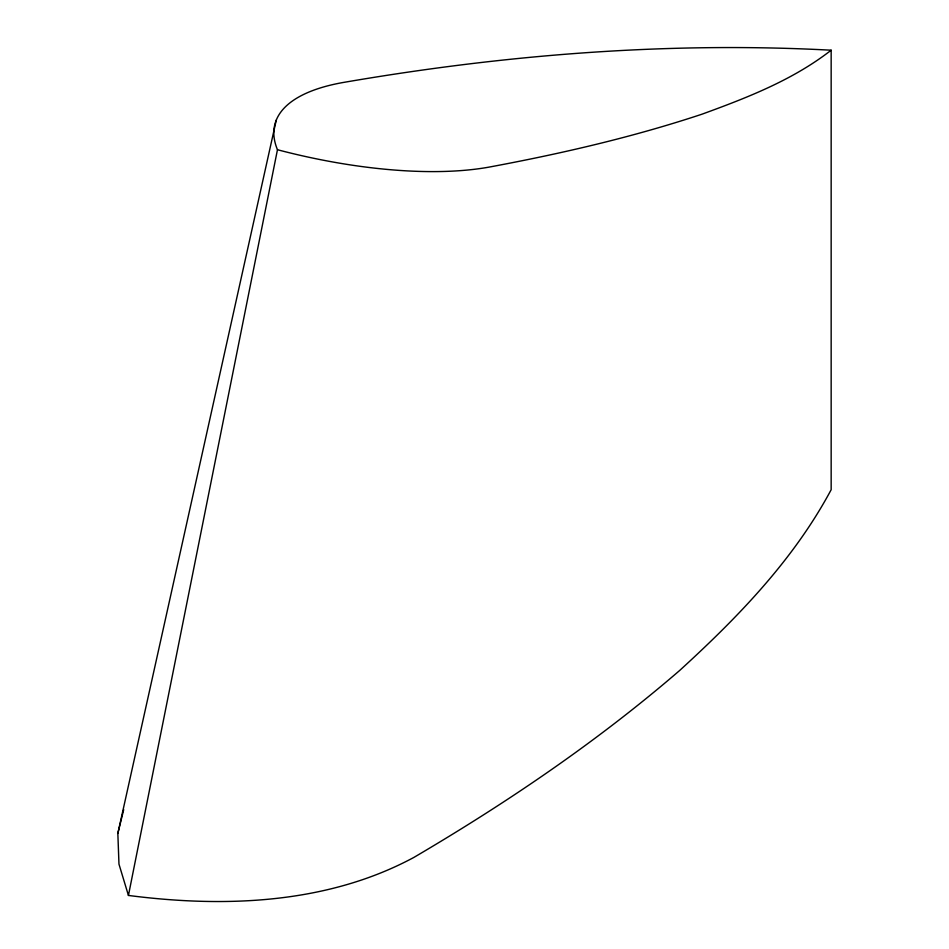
<?xml version="1.0" encoding="UTF-8"?>
<svg xmlns="http://www.w3.org/2000/svg" width="949" height="949" viewBox="0 0 949 949"><rect width="100%" height="100%" fill="white"/><g stroke="black" fill="none" stroke-linecap="round" stroke-linejoin="round"><path stroke-width="1.42" d="M128.435 895.441L277.464 149.728A258.804 92.634 14.3 0 1 342.684 82.575C503.741 54.781 667.776 41.495 831.158 50.202L831.158 489.72C793.613 559.863 737.847 617.372 679.555 670.575C597.372 741.454 507.383 802.463 413.918 857.398C327.108 904.148 224.296 907.837 128.435 895.441L118.969 864.136L117.842 833.424L276.266 120.155M117.842 833.424L123.702 809.639M831.158 50.202C792.818 80.06 747.148 97.735 701.904 114.224C632.414 137.261 561.001 153.714 489.079 167.107A258.804 92.634 14.3 0 1 277.464 149.728"/></g></svg>
